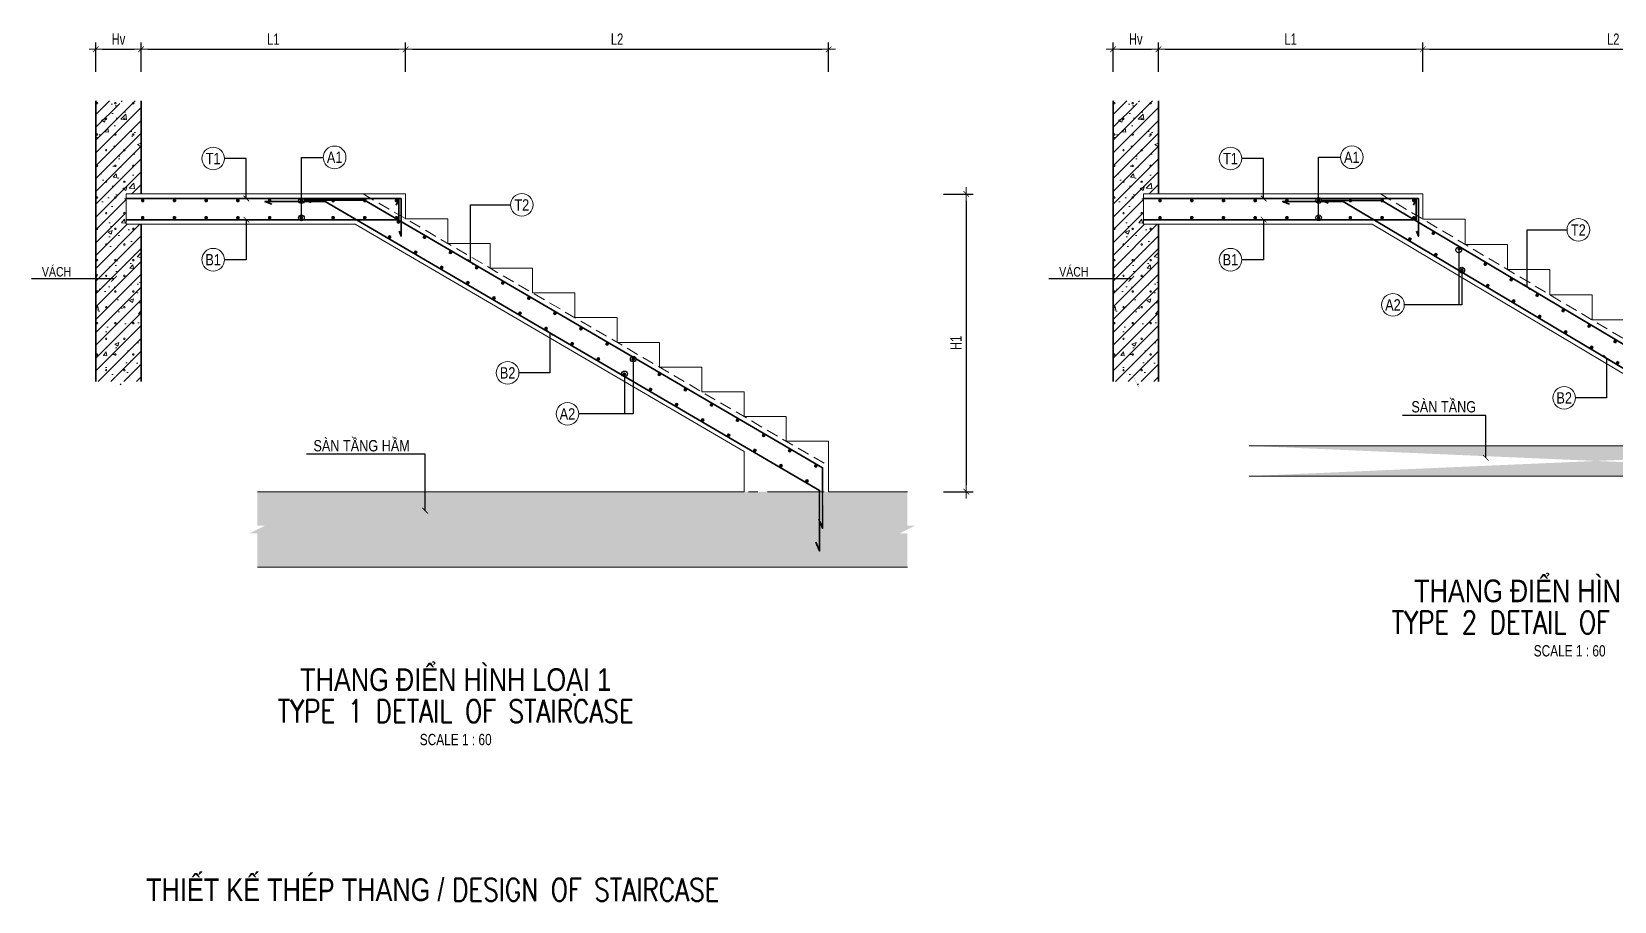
# Model space of a CAD drawing. Header units: millimetres. Extents: x -179076 to 254975, y -18667 to 296191.
# Drawn here: x 10420 to 31370, y 26970 to 38481 of the extents above; entities that cross this region are included whole.
import ezdxf
from ezdxf.enums import TextEntityAlignment as Align

# ---------------------------------------------------------------- set-up
doc = ezdxf.new("R2010")
doc.units = ezdxf.units.MM
doc.linetypes.add('CENTER2', pattern=[1.125, 0.75, -0.125, 0.125, -0.125])
doc.linetypes.add('HIDDEN2', pattern=[4.7625, 3.175, -1.5875])
doc.layers.get('Defpoints').update_dxf_attribs({"color": 151, "lineweight": 9})
for name, color, linetype, lineweight in [('NDC_S_ANNO', 7, 'Continuous', 20), ('NDC_S_AXIS', 5, 'CENTER2', 13), ('NDC_S_CONTINUOUS', 3, 'Continuous', 20), ('NDC_S_DIM', 1, 'Continuous', 15), ('NDC_S_ENG TITLE', 3, 'Continuous', 20), ('NDC_S_HATCH MATERIAL', 8, 'Continuous', 13), ('NDC_S_HIDDEN', 8, 'HIDDEN2', 13), ('NDC_S_REBAR', 4, 'Continuous', 35), ('NDC_S_TEXT SYMBOL', 7, 'Continuous', 20), ('NDC_S_THIN LINE', 8, 'Continuous', 9), ('NDC_S_VN TEXT', 7, 'Continuous', 20), ('NDC_S_VN TITLE', 6, 'Continuous', 35), ('NDC_S_WALL', 6, 'Continuous', 35)]:
    doc.layers.add(name, color=color, linetype=linetype, lineweight=lineweight)
doc.styles.add('ARIAL', font='arial.ttf', dxfattribs={"width": 0.8})
doc.styles.add('NDC_ANNO', font='', dxfattribs={"width": 0.8})
doc.styles.add('NDC_DIM', font='', dxfattribs={"width": 0.75})
doc.styles.add('NDC_EN TXT', font='romans.shx', dxfattribs={"width": 0.8})
doc.styles.add('NDC_VIE TXT', font='arial.ttf', dxfattribs={"width": 0.8})
doc.styles.get('NDC_ANNO').set_extended_font_data('Dotum')
doc.styles.get('NDC_DIM').set_extended_font_data('Dotum')
doc.dimstyles.new('NDC_dim_50', dxfattribs={"dimscale": 50, "dimtxt": 2.5, "dimasz": 1.5, "dimexe": 1.5, "dimexo": 2.5, "dimgap": 1, "dimtad": 1, "dimdec": 0, "dimzin": 0, "dimdsep": 46, "dimtxsty": 'NDC_DIM', "dimblk": 'DIMMARK', "dimcen": 0.09, "dimdle": 1.2, "dimclrd": 1, "dimclre": 1, "dimclrt": 3, "dimadec": 0, "dimazin": 0, "dimtfac": 1, "dimtdec": 0, "dimtix": 1, "dimtofl": 0, "dimtmove": 0, "dimatfit": 3, "dimfxl": 8, "dimfxlon": 1, "dimtolj": 1, "dimtzin": 0, "dimarcsym": 0})
doc.dimstyles.new('NDC_dim_60', dxfattribs={"dimscale": 60, "dimtxt": 2.5, "dimasz": 1.5, "dimexe": 1.5, "dimexo": 2.5, "dimgap": 1, "dimtad": 1, "dimdec": 0, "dimzin": 0, "dimdsep": 46, "dimtxsty": 'NDC_DIM', "dimblk": 'DIMMARK', "dimcen": 0.09, "dimdle": 1.2, "dimclrd": 1, "dimclre": 1, "dimclrt": 3, "dimadec": 0, "dimazin": 0, "dimtfac": 1, "dimtdec": 0, "dimtix": 1, "dimtofl": 0, "dimtmove": 0, "dimatfit": 3, "dimfxl": 5, "dimfxlon": 1, "dimtolj": 1, "dimtzin": 0, "dimarcsym": 0})

# ---------------------------------------------------------------- blocks, each defined once
blk = doc.blocks.new('DIMMARK')
at = {"layer": 'NDC_S_DIM', "color": 1}
blk.add_line((-1.5, 0), (1, 0), dxfattribs=at)
at = {"layer": 'NDC_S_DIM', "color": 2, "const_width": 0.1}
blk.add_lwpolyline([(-0.42, -0.42), (0.42, 0.42)], dxfattribs=at)
blk = doc.blocks.new('*D242')
at = {"layer": 'Defpoints', "color": 0, "transparency": 16777216}
for p in [(11869, 38247), (11269, 37422), (11869, 37422)]:
    blk.add_point(p, dxfattribs=at)
at = {"layer": 'NDC_S_DIM', "color": 1, "lineweight": -2, "transparency": 16777216}
for p, q in [((11269, 37947), (11269, 38337)), ((11359, 38247), (11779, 38247)), ((11869, 37947), (11869, 38337))]:
    blk.add_line(p, q, dxfattribs=at)
at = {"layer": 'NDC_S_DIM', "color": 1, "lineweight": -2, "transparency": 16777216, "xscale": 90, "yscale": 90, "zscale": 90, "rotation": 180}
blk.add_blockref('DIMMARK', (11269, 38247), dxfattribs=at)
at = {"layer": 'NDC_S_DIM', "color": 1, "lineweight": -2, "transparency": 16777216, "xscale": 90, "yscale": 90, "zscale": 90}
blk.add_blockref('DIMMARK', (11869, 38247), dxfattribs=at)
at = {"layer": 'NDC_S_DIM', "color": 3, "transparency": 16777216, "insert": (11569, 38382), "char_height": 150, "attachment_point": 5, "style": 'NDC_DIM'}
blk.add_mtext('\\A1;Hv', dxfattribs=at)
blk = doc.blocks.new('*D243')
at = {"layer": 'Defpoints', "color": 0, "transparency": 16777216}
for p in [(15369, 38247), (11869, 37422), (15369, 36332)]:
    blk.add_point(p, dxfattribs=at)
at = {"layer": 'NDC_S_DIM', "color": 1, "lineweight": -2, "transparency": 16777216}
for p, q in [((11869, 37947), (11869, 38337)), ((11959, 38247), (15279, 38247)), ((15369, 37947), (15369, 38337))]:
    blk.add_line(p, q, dxfattribs=at)
at = {"layer": 'NDC_S_DIM', "color": 1, "lineweight": -2, "transparency": 16777216, "xscale": 90, "yscale": 90, "zscale": 90, "rotation": 180}
blk.add_blockref('DIMMARK', (11869, 38247), dxfattribs=at)
at = {"layer": 'NDC_S_DIM', "color": 1, "lineweight": -2, "transparency": 16777216, "xscale": 90, "yscale": 90, "zscale": 90}
blk.add_blockref('DIMMARK', (15369, 38247), dxfattribs=at)
at = {"layer": 'NDC_S_DIM', "color": 3, "transparency": 16777216, "insert": (13619, 38382), "char_height": 150, "attachment_point": 5, "style": 'NDC_DIM'}
blk.add_mtext('\\A1;L1', dxfattribs=at)
blk = doc.blocks.new('*D244')
at = {"layer": 'Defpoints', "color": 0, "transparency": 16777216}
for p in [(20969, 38247), (15369, 36332), (20969, 33059)]:
    blk.add_point(p, dxfattribs=at)
at = {"layer": 'NDC_S_DIM', "color": 1, "lineweight": -2, "transparency": 16777216}
for p, q in [((15369, 37947), (15369, 38337)), ((15459, 38247), (20879, 38247)), ((20969, 37947), (20969, 38337))]:
    blk.add_line(p, q, dxfattribs=at)
at = {"layer": 'NDC_S_DIM', "color": 1, "lineweight": -2, "transparency": 16777216, "xscale": 90, "yscale": 90, "zscale": 90, "rotation": 180}
blk.add_blockref('DIMMARK', (15369, 38247), dxfattribs=at)
at = {"layer": 'NDC_S_DIM', "color": 1, "lineweight": -2, "transparency": 16777216, "xscale": 90, "yscale": 90, "zscale": 90}
blk.add_blockref('DIMMARK', (20969, 38247), dxfattribs=at)
at = {"layer": 'NDC_S_DIM', "color": 3, "transparency": 16777216, "insert": (18169, 38382), "char_height": 150, "attachment_point": 5, "style": 'NDC_DIM'}
blk.add_mtext('\\A1;L2', dxfattribs=at)
blk = doc.blocks.new('kata_block_THEP')
at = {"layer": 'NDC_S_REBAR', "color": 0}
for p, q in [((-0.5, 0), (0.5, 0)), ((-0.35, 0.35), (0.35, -0.35)), ((0.35, 0.35), (-0.35, -0.35)), ((0, 0.5), (0, -0.5))]:
    blk.add_line(p, q, dxfattribs=at)
at = {"layer": 'NDC_S_REBAR', "color": 0, "const_width": 0.0833}
blk.add_lwpolyline([(-0.5, 0, 1), (0.5, 0, 1), (-0.5, 0, 1)], format="xyb", dxfattribs=at)
blk = doc.blocks.new('*U211')
at = {"layer": 'NDC_S_REBAR', "ltscale": 0.005, "xscale": 42.66666666665303, "yscale": 42.66666666665303, "zscale": 42.66666666665303, "rotation": 358.4593505214165}
blk.add_blockref('kata_block_THEP', (0, 0), dxfattribs=at)
blk = doc.blocks.new('*U212')
at = {"layer": 'NDC_S_DIM', "color": 0, "linetype": 'ByBlock', "lineweight": -2, "transparency": 16777216}
for p in [(0, 0), (420, 0), (840, 0), (1260, 0), (1680, 0), (2100, 0), (2520, 0), (2940, 0), (3360, 0)]:
    blk.add_blockref('*U211', p, dxfattribs=at)
blk = doc.blocks.new('*U227')
at = {"layer": 'NDC_S_REBAR', "ltscale": 0.005, "xscale": 42.66666666665303, "yscale": 42.66666666665303, "zscale": 42.66666666665303, "rotation": 358.4593505214165}
blk.add_blockref('kata_block_THEP', (0, 0), dxfattribs=at)
blk = doc.blocks.new('*U228')
at = {"layer": 'NDC_S_DIM', "color": 0, "linetype": 'ByBlock', "lineweight": -2, "transparency": 16777216}
for p in [(0, 0), (420, 0), (840, 0), (1260, 0), (1680, 0), (2100, 0), (2520, 0), (2940, 0), (3360, 0)]:
    blk.add_blockref('*U227', p, dxfattribs=at)
blk = doc.blocks.new('*U229')
at = {"layer": 'NDC_S_REBAR', "ltscale": 0.005, "xscale": 42.66666666665303, "yscale": 42.66666666665303, "zscale": 42.66666666665303, "rotation": 358.4593505214165}
blk.add_blockref('kata_block_THEP', (0, 0), dxfattribs=at)
blk = doc.blocks.new('*U230')
at = {"layer": 'NDC_S_DIM', "color": 0, "linetype": 'ByBlock', "lineweight": -2, "transparency": 16777216}
for p in [(0, 0), (400, 0), (800, 0), (1200, 0), (1600, 0), (2000, 0), (2400, 0), (2800, 0), (3200, 0), (3600, 0), (4000, 0), (4400, 0), (4800, 0), (5200, 0), (5600, 0), (6000, 0), (6400, 0)]:
    blk.add_blockref('*U229', p, dxfattribs=at)
blk = doc.blocks.new('*U231')
at = {"layer": 'NDC_S_REBAR', "ltscale": 0.005, "xscale": 42.66666666665303, "yscale": 42.66666666665303, "zscale": 42.66666666665303, "rotation": 358.4593505214165}
blk.add_blockref('kata_block_THEP', (0, 0), dxfattribs=at)
blk = doc.blocks.new('*U232')
at = {"layer": 'NDC_S_DIM', "color": 0, "linetype": 'ByBlock', "lineweight": -2, "transparency": 16777216}
for p in [(0, 0), (400, 0), (800, 0), (1200, 0), (1600, 0), (2000, 0), (2400, 0), (2800, 0), (3200, 0), (3600, 0), (4000, 0), (4400, 0), (4800, 0), (5200, 0), (5600, 0), (6000, 0), (6400, 0)]:
    blk.add_blockref('*U231', p, dxfattribs=at)
blk = doc.blocks.new('*D245')
at = {"layer": 'Defpoints', "color": 0, "transparency": 16777216}
for p in [(25335, 38247), (24735, 37422), (25335, 37422)]:
    blk.add_point(p, dxfattribs=at)
at = {"layer": 'NDC_S_DIM', "color": 1, "lineweight": -2, "transparency": 16777216}
for p, q in [((24735, 37947), (24735, 38337)), ((24825, 38247), (25245, 38247)), ((25335, 37947), (25335, 38337))]:
    blk.add_line(p, q, dxfattribs=at)
at = {"layer": 'NDC_S_DIM', "color": 1, "lineweight": -2, "transparency": 16777216, "xscale": 90, "yscale": 90, "zscale": 90, "rotation": 180}
blk.add_blockref('DIMMARK', (24735, 38247), dxfattribs=at)
at = {"layer": 'NDC_S_DIM', "color": 1, "lineweight": -2, "transparency": 16777216, "xscale": 90, "yscale": 90, "zscale": 90}
blk.add_blockref('DIMMARK', (25335, 38247), dxfattribs=at)
at = {"layer": 'NDC_S_DIM', "color": 3, "transparency": 16777216, "insert": (25035, 38382), "char_height": 150, "attachment_point": 5, "style": 'NDC_DIM'}
blk.add_mtext('\\A1;Hv', dxfattribs=at)
blk = doc.blocks.new('*D246')
at = {"layer": 'Defpoints', "color": 0, "transparency": 16777216}
for p in [(28835, 38247), (25335, 37422), (28835, 36332)]:
    blk.add_point(p, dxfattribs=at)
at = {"layer": 'NDC_S_DIM', "color": 1, "lineweight": -2, "transparency": 16777216}
for p, q in [((25335, 37947), (25335, 38337)), ((25425, 38247), (28745, 38247)), ((28835, 37947), (28835, 38337))]:
    blk.add_line(p, q, dxfattribs=at)
at = {"layer": 'NDC_S_DIM', "color": 1, "lineweight": -2, "transparency": 16777216, "xscale": 90, "yscale": 90, "zscale": 90, "rotation": 180}
blk.add_blockref('DIMMARK', (25335, 38247), dxfattribs=at)
at = {"layer": 'NDC_S_DIM', "color": 1, "lineweight": -2, "transparency": 16777216, "xscale": 90, "yscale": 90, "zscale": 90}
blk.add_blockref('DIMMARK', (28835, 38247), dxfattribs=at)
at = {"layer": 'NDC_S_DIM', "color": 3, "transparency": 16777216, "insert": (27085, 38382), "char_height": 150, "attachment_point": 5, "style": 'NDC_DIM'}
blk.add_mtext('\\A1;L1', dxfattribs=at)
blk = doc.blocks.new('*D247')
at = {"layer": 'Defpoints', "color": 0, "transparency": 16777216}
for p in [(33875, 38247), (28835, 36332), (33875, 32999)]:
    blk.add_point(p, dxfattribs=at)
at = {"layer": 'NDC_S_DIM', "color": 1, "lineweight": -2, "transparency": 16777216}
for p, q in [((28835, 37947), (28835, 38337)), ((28925, 38247), (33785, 38247)), ((33875, 37947), (33875, 38337))]:
    blk.add_line(p, q, dxfattribs=at)
at = {"layer": 'NDC_S_DIM', "color": 1, "lineweight": -2, "transparency": 16777216, "xscale": 90, "yscale": 90, "zscale": 90, "rotation": 180}
blk.add_blockref('DIMMARK', (28835, 38247), dxfattribs=at)
at = {"layer": 'NDC_S_DIM', "color": 1, "lineweight": -2, "transparency": 16777216, "xscale": 90, "yscale": 90, "zscale": 90}
blk.add_blockref('DIMMARK', (33875, 38247), dxfattribs=at)
at = {"layer": 'NDC_S_DIM', "color": 3, "transparency": 16777216, "insert": (31355, 38382), "char_height": 150, "attachment_point": 5, "style": 'NDC_DIM'}
blk.add_mtext('\\A1;L2', dxfattribs=at)
blk = doc.blocks.new('*U233')
at = {"layer": 'NDC_S_REBAR', "ltscale": 0.005, "xscale": 42.66666666665303, "yscale": 42.66666666665303, "zscale": 42.66666666665303, "rotation": 358.4593505214165}
blk.add_blockref('kata_block_THEP', (0, 0), dxfattribs=at)
blk = doc.blocks.new('*U234')
at = {"layer": 'NDC_S_DIM', "color": 0, "linetype": 'ByBlock', "lineweight": -2, "transparency": 16777216}
for p in [(0, 0), (420, 0), (840, 0), (1260, 0), (1680, 0), (2100, 0), (2520, 0), (2940, 0), (3360, 0)]:
    blk.add_blockref('*U233', p, dxfattribs=at)
blk = doc.blocks.new('*U235')
at = {"layer": 'NDC_S_REBAR', "ltscale": 0.005, "xscale": 42.66666666665303, "yscale": 42.66666666665303, "zscale": 42.66666666665303, "rotation": 358.4593505214165}
blk.add_blockref('kata_block_THEP', (0, 0), dxfattribs=at)
blk = doc.blocks.new('*U236')
at = {"layer": 'NDC_S_DIM', "color": 0, "linetype": 'ByBlock', "lineweight": -2, "transparency": 16777216}
for p in [(0, 0), (420, 0), (840, 0), (1260, 0), (1680, 0), (2100, 0), (2520, 0), (2940, 0), (3360, 0)]:
    blk.add_blockref('*U235', p, dxfattribs=at)
blk = doc.blocks.new('*U237')
at = {"layer": 'NDC_S_REBAR', "ltscale": 0.005, "xscale": 42.66666666665303, "yscale": 42.66666666665303, "zscale": 42.66666666665303, "rotation": 358.4593505214165}
blk.add_blockref('kata_block_THEP', (0, 0), dxfattribs=at)
blk = doc.blocks.new('*U238')
at = {"layer": 'NDC_S_DIM', "color": 0, "linetype": 'ByBlock', "lineweight": -2, "transparency": 16777216}
for p in [(0, 0), (400, 0), (800, 0), (1200, 0), (1600, 0), (2000, 0), (2400, 0), (2800, 0), (3200, 0), (3600, 0), (4000, 0), (4400, 0), (4800, 0), (5200, 0)]:
    blk.add_blockref('*U237', p, dxfattribs=at)
blk = doc.blocks.new('*U213')
at = {"layer": 'NDC_S_REBAR', "ltscale": 0.005, "xscale": 42.66666666665303, "yscale": 42.66666666665303, "zscale": 42.66666666665303, "rotation": 358.4593505214165}
blk.add_blockref('kata_block_THEP', (0, 0), dxfattribs=at)
blk = doc.blocks.new('*U214')
at = {"layer": 'NDC_S_DIM', "color": 0, "linetype": 'ByBlock', "lineweight": -2, "transparency": 16777216}
for p in [(0, 0), (400, 0), (800, 0), (1200, 0), (1600, 0), (2000, 0), (2400, 0), (2800, 0), (3200, 0), (3600, 0), (4000, 0), (4400, 0), (4800, 0), (5200, 0)]:
    blk.add_blockref('*U213', p, dxfattribs=at)
blk = doc.blocks.new('*D239')
at = {"layer": 'Defpoints', "color": 0, "transparency": 16777216}
for p in [(26301, 36332), (31901, 32999), (36505, 32999)]:
    blk.add_point(p, dxfattribs=at)
at = {"layer": 'NDC_S_DIM', "color": 1, "lineweight": -2, "transparency": 16777216}
for p, q in [((36205, 36332), (36595, 36332)), ((36505, 36242), (36505, 33089)), ((36205, 32999), (36595, 32999))]:
    blk.add_line(p, q, dxfattribs=at)
at = {"layer": 'NDC_S_DIM', "color": 1, "lineweight": -2, "transparency": 16777216, "xscale": 90, "yscale": 90, "zscale": 90}
for p, rotation in [((36505, 36332), 90), ((36505, 32999), 270)]:
    blk.add_blockref('DIMMARK', p, dxfattribs=dict(at, rotation=rotation))
at = {"layer": 'NDC_S_DIM', "color": 3, "transparency": 16777216, "insert": (36370, 34666), "char_height": 150, "attachment_point": 5, "rotation": 90, "style": 'NDC_DIM'}
blk.add_mtext('\\A1;H1', dxfattribs=at)
blk = doc.blocks.new('*D241')
at = {"layer": 'Defpoints', "color": 0, "transparency": 16777216}
for p in [(15369, 36332), (18187, 32392), (22791, 32392)]:
    blk.add_point(p, dxfattribs=at)
at = {"layer": 'NDC_S_DIM', "color": 1, "lineweight": -2, "transparency": 16777216}
for p, q in [((22491, 36332), (22881, 36332)), ((22791, 36242), (22791, 32482)), ((22491, 32392), (22881, 32392))]:
    blk.add_line(p, q, dxfattribs=at)
at = {"layer": 'NDC_S_DIM', "color": 1, "lineweight": -2, "transparency": 16777216, "xscale": 90, "yscale": 90, "zscale": 90}
for p, rotation in [((22791, 36332), 90), ((22791, 32392), 270)]:
    blk.add_blockref('DIMMARK', p, dxfattribs=dict(at, rotation=rotation))
at = {"layer": 'NDC_S_DIM', "color": 3, "transparency": 16777216, "insert": (22656, 34362), "char_height": 150, "attachment_point": 5, "rotation": 90, "style": 'NDC_DIM'}
blk.add_mtext('\\A1;H1', dxfattribs=at)
blk = doc.blocks.new('Drawing name_symbol')
at = {"layer": 'NDC_S_ENG TITLE', "style": 'NDC_EN TXT', "width": 0.8}
blk.add_attdef('SECTDET1', text='', height=5, dxfattribs=at).set_placement((0, 1.01), align=Align.CENTER)
at = {"layer": 'NDC_S_TEXT SYMBOL', "lineweight": 25, "style": 'NDC_ANNO', "width": 0.8}
blk.add_attdef('SSCALE', text='', height=2.5, dxfattribs=at).set_placement((0, -4), align=Align.CENTER)
at = {"layer": 'NDC_S_VN TITLE', "style": 'NDC_VIE TXT', "width": 0.8}
blk.add_attdef('SECTDET2', text='', height=5, dxfattribs=at).set_placement((0, 7.97), align=Align.CENTER)

msp = doc.modelspace()

# ---------------------------------------------------------------- hatches: boundary and pattern name
at = {"layer": 'NDC_S_HATCH MATERIAL'}
h = msp.add_hatch(dxfattribs=at)
h.set_pattern_fill('BETONG', color=256, scale=80, pattern_type=2)
h.set_pattern_definition([(0, (-10198.6, 1152.47), (0, 415.692), [10, -230]), (0, (-10198.6, 1169.8), (0, 415.692), [10, -230]), (120, (-10198.6, 1152.47), (-360, -207.846), [10, -230]), (120, (-10183.6, 1161.13), (-360, -207.846), [10, -230]), (0, (-10078.6, 1360.3), (0, 415.692), [10, -230]), (0, (-10078.6, 1377.64), (0, 415.692), [10, -230]), (120, (-10078.6, 1360.3), (-360, -207.846), [10, -230]), (120, (-10063.6, 1368.98), (-360, -207.846), [10, -230]), (60, (-10188.6, 1152.47), (-360, 207.846), [10, -230]), (60, (-10203.6, 1161.13), (-360, 207.846), [10, -230]), (60, (-10068.6, 944.62), (-360, 207.846), [10, -230]), (60, (-10083.6, 953.3), (-360, 207.846), [10, -230]), (45, (-10198.58, 1152.47), (-84.8528, 84.8528), []), (50, (-10198.6, 1152.47), (573.808, -50.2017), [60, -660]), (355, (-10198.6, 1152.47), (-111.001, 601.754), [48, -528]), (100.4514, (-10150.77, 1148.3), (462.8075, 551.5516), [50.992, -560.914]), (46.1842, (-10198.6, 1312.5), (853.793, -132.415), [90, -990]), (96.6356, (-10127.4, 1301.4), (747.73, 779.294), [76.488, -841.37]), (351.1842, (-10198.6, 1312.5), (747.73, 779.295), [72, -792]), (21, (-10118.6, 1272.47), (477.5256, -322.095), [60, -660]), (326, (-10118.6, 1272.47), (194.652, 580.12), [48, -528]), (71.4514, (-10078.8, 1245.6), (672.178, 258.0244), [50.992, -560.914]), (37.5, (-10198.58, 1152.47), (9.7279, 266.3151), [0, -521.6, 0, -536, 0, -530]), (7.5, (-10198.58, 1152.47), (210.4556, 315.5294), [0, -305.6, 0, -509.6, 0, -202]), (327.5, (-10376.98, 1152.47), (427.058, -18.0439), [0, -200, 0, -624, 0, -828]), (317.5, (-10457, 1152.47), (466.549, 80.084), [0, -260, 0, -414.4, 0, -588])])
h.paths.add_polyline_path([(11869.2, 37565.1), (11606.7, 37565.1), (11606.7, 37490.1), (11531.7, 37640.1), (11531.7, 37565.1), (11269.2, 37565.1), (11269.2, 33851.9), (11531.7, 33851.9), (11531.7, 33926.9), (11606.7, 33776.9), (11606.7, 33851.9), (11869.2, 33851.9), (11869.2, 35932.2), (11669.2, 35932.2), (11669.2, 36332.2), (11869.2, 36332.2)])
h = msp.add_hatch(dxfattribs=at)
h.set_pattern_fill('BETONG', color=256, scale=80, pattern_type=2)
h.set_pattern_definition([(0, (3267.35, 1152.47), (0, 415.692), [10, -230]), (0, (3267.35, 1169.8), (0, 415.692), [10, -230]), (120, (3267.35, 1152.47), (-360, -207.846), [10, -230]), (120, (3282.35, 1161.13), (-360, -207.846), [10, -230]), (0, (3387.35, 1360.3), (0, 415.692), [10, -230]), (0, (3387.35, 1377.64), (0, 415.692), [10, -230]), (120, (3387.35, 1360.3), (-360, -207.846), [10, -230]), (120, (3402.35, 1368.98), (-360, -207.846), [10, -230]), (60, (3277.35, 1152.47), (-360, 207.846), [10, -230]), (60, (3262.35, 1161.13), (-360, 207.846), [10, -230]), (60, (3397.35, 944.62), (-360, 207.846), [10, -230]), (60, (3382.35, 953.3), (-360, 207.846), [10, -230]), (45, (3267.35, 1152.47), (-84.8528, 84.8528), []), (50, (3267.35, 1152.47), (573.808, -50.2017), [60, -660]), (355, (3267.35, 1152.47), (-111.001, 601.754), [48, -528]), (100.4514, (3315.16, 1148.3), (462.8075, 551.5516), [50.992, -560.914]), (46.1842, (3267.35, 1312.5), (853.793, -132.415), [90, -990]), (96.6356, (3338.5, 1301.4), (747.73, 779.294), [76.488, -841.37]), (351.1842, (3267.35, 1312.5), (747.73, 779.295), [72, -792]), (21, (3347.35, 1272.47), (477.5256, -322.095), [60, -660]), (326, (3347.35, 1272.47), (194.652, 580.12), [48, -528]), (71.4514, (3387.14, 1245.6), (672.178, 258.0244), [50.992, -560.914]), (37.5, (3267.35, 1152.47), (9.7279, 266.3151), [0, -521.6, 0, -536, 0, -530]), (7.5, (3267.35, 1152.47), (210.4556, 315.5294), [0, -305.6, 0, -509.6, 0, -202]), (327.5, (3088.95, 1152.47), (427.058, -18.0439), [0, -200, 0, -624, 0, -828]), (317.5, (3008.95, 1152.47), (466.549, 80.084), [0, -260, 0, -414.4, 0, -588])])
h.paths.add_polyline_path([(25335.1, 37565.1), (25072.6, 37565.1), (25072.6, 37490.1), (24997.6, 37640.1), (24997.6, 37565.1), (24735.1, 37565.1), (24735.1, 33851.9), (24997.6, 33851.9), (24997.6, 33926.9), (25072.6, 33776.9), (25072.6, 33851.9), (25335.1, 33851.9), (25335.1, 35932.2), (25135.1, 35932.2), (25135.1, 36332.2), (25335.1, 36332.2)])
h = msp.add_hatch(dxfattribs=at)
h.set_pattern_fill('BETONG', color=256, scale=80, pattern_type=2)
h.set_pattern_definition([(0, (0, 0), (0, 415.6922), [10, -230]), (0, (0, 17.3), (0, 415.6922), [10, -230]), (120, (0, 0), (-360, -207.846), [10, -230]), (120, (15, 8.66), (-360, -207.846), [10, -230]), (0, (120, 207.85), (0, 415.6922), [10, -230]), (0, (120, 225.17), (0, 415.6922), [10, -230]), (120, (120, 207.85), (-360, -207.846), [10, -230]), (120, (135, 216.5), (-360, -207.846), [10, -230]), (60, (10, 0), (-360, 207.846), [10, -230]), (60, (-5, 8.66), (-360, 207.846), [10, -230]), (60, (130, -207.85), (-360, 207.846), [10, -230]), (60, (115, -199.2), (-360, 207.846), [10, -230]), (45, (0, 0), (-84.8528, 84.8528), []), (50, (0, 0), (573.808, -50.2017), [60, -660]), (355, (0, 0), (-111.001, 601.754), [48, -528]), (100.4514, (47.8, -4.2), (462.8075, 551.5516), [50.992, -560.914]), (46.1842, (0, 160), (853.793, -132.415), [90, -990]), (96.6356, (71.15, 149), (747.73, 779.294), [76.488, -841.37]), (351.1842, (0, 160), (747.73, 779.295), [72, -792]), (21, (80, 120), (477.5256, -322.095), [60, -660]), (326, (80, 120), (194.652, 580.12), [48, -528]), (71.4514, (119.8, 93.16), (672.178, 258.0244), [50.992, -560.914]), (37.5, (0, 0), (9.7279, 266.3151), [0, -521.6, 0, -536, 0, -530]), (7.5, (0, 0), (210.4556, 315.5294), [0, -305.6, 0, -509.6, 0, -202]), (327.5, (-178.4, 0), (427.05795, -18.0439), [0, -200, 0, -624, 0, -828]), (317.5, (-258.4, 0), (466.549, 80.084), [0, -260, 0, -414.4, 0, -588])])
edge = h.paths.add_edge_path()
edge.add_line((34075.9, 33270.5), (24405.6, 33270.5))
h = msp.add_hatch(dxfattribs=at)
h.set_pattern_fill('BETONG', color=256, scale=80, pattern_type=2)
h.set_pattern_definition([(0, (2129.76, -271.6), (0, 415.6922), [10, -230]), (0, (2129.76, -254.3), (0, 415.6922), [10, -230]), (120, (2129.76, -271.6), (-360, -207.846), [10, -230]), (120, (2144.76, -262.95), (-360, -207.846), [10, -230]), (0, (2249.76, -63.76), (0, 415.6922), [10, -230]), (0, (2249.76, -46.44), (0, 415.6922), [10, -230]), (120, (2249.76, -63.76), (-360, -207.846), [10, -230]), (120, (2264.76, -55.1), (-360, -207.846), [10, -230]), (60, (2139.76, -271.6), (-360, 207.846), [10, -230]), (60, (2124.76, -262.95), (-360, 207.846), [10, -230]), (60, (2259.76, -479.45), (-360, 207.846), [10, -230]), (60, (2244.76, -470.8), (-360, 207.846), [10, -230]), (45, (2129.76, -271.6), (-84.8528, 84.8528), []), (50, (2129.76, -271.6), (573.808, -50.2017), [60, -660]), (355, (2129.76, -271.6), (-111.001, 601.754), [48, -528]), (100.4514, (2177.6, -275.8), (462.8075, 551.5516), [50.992, -560.914]), (46.1842, (2129.76, -111.6), (853.793, -132.415), [90, -990]), (96.6356, (2200.9, -122.6), (747.73, 779.294), [76.488, -841.37]), (351.1842, (2129.8, -111.6), (747.73, 779.295), [72, -792]), (21, (2209.76, -151.6), (477.5256, -322.095), [60, -660]), (326, (2209.76, -151.6), (194.652, 580.12), [48, -528]), (71.4514, (2249.55, -178.45), (672.178, 258.0244), [50.992, -560.914]), (37.5, (2129.76, -271.6), (9.7279, 266.3151), [0, -521.6, 0, -536, 0, -530]), (7.5, (2129.76, -271.6), (210.4556, 315.5294), [0, -305.6, 0, -509.6, 0, -202]), (327.5, (1951.36, -271.6), (427.05795, -18.0439), [0, -200, 0, -624, 0, -828]), (317.5, (1871.36, -271.6), (466.549, 80.084), [0, -260, 0, -414.4, 0, -588])])
edge = h.paths.add_edge_path()
edge.add_line((35726.5, 32998.8), (26535.3, 32998.8))
edge.add_line((35726.5, 32598.8), (26535.3, 32598.8))
h = msp.add_hatch(dxfattribs=at)
h.set_pattern_fill('BETONG', color=256, scale=80, pattern_type=2)
h.set_pattern_definition([(0, (-10186.6, 1152.47), (0, 415.6922), [10, -230]), (0, (-10186.6, 1169.8), (0, 415.6922), [10, -230]), (120, (-10186.6, 1152.47), (-360, -207.846), [10, -230]), (120, (-10171.6, 1161.13), (-360, -207.846), [10, -230]), (0, (-10066.6, 1360.3), (0, 415.6922), [10, -230]), (0, (-10066.6, 1377.64), (0, 415.6922), [10, -230]), (120, (-10066.6, 1360.3), (-360, -207.846), [10, -230]), (120, (-10051.6, 1368.98), (-360, -207.846), [10, -230]), (60, (-10176.6, 1152.47), (-360, 207.846), [10, -230]), (60, (-10191.6, 1161.13), (-360, 207.846), [10, -230]), (60, (-10056.6, 944.62), (-360, 207.846), [10, -230]), (60, (-10071.6, 953.3), (-360, 207.846), [10, -230]), (45, (-10186.58, 1152.47), (-84.8528, 84.8528), []), (50, (-10186.6, 1152.47), (573.808, -50.2017), [60, -660]), (355, (-10186.6, 1152.47), (-111.001, 601.754), [48, -528]), (100.4514, (-10138.77, 1148.3), (462.8075, 551.5516), [50.992, -560.914]), (46.1842, (-10186.6, 1312.5), (853.793, -132.415), [90, -990]), (96.6356, (-10115.4, 1301.4), (747.73, 779.294), [76.488, -841.37]), (351.1842, (-10186.6, 1312.5), (747.73, 779.295), [72, -792]), (21, (-10106.6, 1272.47), (477.5256, -322.095), [60, -660]), (326, (-10106.6, 1272.47), (194.652, 580.12), [48, -528]), (71.4514, (-10066.8, 1245.6), (672.178, 258.0244), [50.992, -560.914]), (37.5, (-10186.58, 1152.47), (9.7279, 266.3151), [0, -521.6, 0, -536, 0, -530]), (7.5, (-10186.58, 1152.47), (210.4556, 315.5294), [0, -305.6, 0, -509.6, 0, -202]), (327.5, (-10364.98, 1152.47), (427.0579, -18.0439), [0, -200, 0, -624, 0, -828]), (317.5, (-10445, 1152.47), (466.549, 80.084), [0, -260, 0, -414.4, 0, -588])])
h.paths.add_polyline_path([(22011.9, 31392.2), (22011.9, 31842.2), (21911.9, 31842.2), (22111.9, 31942.2), (22011.9, 31942.2), (22011.9, 32392.2), (20909.4, 32392.2), (20909.4, 32199.5), (20889.4, 32251.3), (20889.4, 31909.4), (20849.4, 32003.7), (20849.4, 32392.2), (13409.2, 32392.2), (13409.2, 31942.2), (13509.2, 31942.2), (13309.2, 31842.2), (13409.2, 31842.2), (13409.2, 31392.2)])

# ---------------------------------------------------------------- linework, layer by layer
at = {"layer": 'NDC_S_AXIS', "ltscale": 1000}
for p, q in [((35726.5, 32998.8), (26535.3, 32998.8)), ((13409.2, 32392.2, 0), (22011.9, 32392.2))]:
    msp.add_line(p, q, dxfattribs=at)
at = {"layer": 'NDC_S_CONTINUOUS'}
for p, q in [((11669.2, 36332.2), (11669.2, 35932.2)), ((25135.1, 36332.2), (25135.1, 35932.2)), ((35726.5, 32598.8), (26535.3, 32598.8)), ((22011.9, 31392.2), (13409.2, 31392.2))]:
    msp.add_line(p, q, dxfattribs=at)
for points in [[(22011.9, 32392.2), (20969.4, 32392.2), (20969.4, 33059.5), (20409.4, 33059.5), (20409.4, 33386.7), (19849.4, 33386.7), (19849.4, 33714), (19289.4, 33714), (19289.4, 34041.3), (18729.4, 34041.3), (18729.4, 34368.5), (18169.4, 34368.5), (18169.4, 34695.8), (17609.4, 34695.8), (17609.4, 35023.1), (17049.4, 35023.1), (17049.4, 35350.4), (16489.4, 35350.4), (16489.4, 35677.6), (15929.4, 35677.6), (15929.4, 36004.9), (15369.4, 36004.9), (15369.4, 36332.2), (11669.2, 36332.2), (15369.4, 36332.2)], [(35726.5, 32998.8), (33875.3, 32998.8), (33875.3, 33332.2), (33315.3, 33332.2), (33315.3, 33665.5), (32755.3, 33665.5), (32755.3, 33998.8), (32195.3, 33998.8), (32195.3, 34332.2), (31635.3, 34332.2), (31635.3, 34665.5), (31075.3, 34665.5), (31075.3, 34998.8), (30515.3, 34998.8), (30515.3, 35332.2), (29955.3, 35332.2), (29955.3, 35665.5), (29395.3, 35665.5), (29395.3, 35998.8), (28835.3, 35998.8), (28835.3, 36332.2), (25135.1, 36332.2)], [(11669.2, 35932.2), (14701.1, 35932.2), (19849.4, 32923.4), (19849.4, 32392.2), (13409.2, 32392.2)], [(25135.1, 35932.2), (28165.3, 35932.2), (33093.3, 32998.8), (26535.3, 32998.8)]]:
    msp.add_lwpolyline(points, dxfattribs=at)
at = {"layer": 'NDC_S_DIM'}
for points, const_width in [([(11081.7, 37565.1), (11531.7, 37565.1), (11531.7, 37640.1), (11606.7, 37490.1), (11606.7, 37565.1), (12056.7, 37565.1)], 0.188), ([(24547.6, 37565.1), (24997.6, 37565.1), (24997.6, 37640.1), (25072.6, 37490.1), (25072.6, 37565.1), (25522.6, 37565.1)], 0.188), ([(11081.7, 33851.9), (11531.7, 33851.9), (11531.7, 33926.9), (11606.7, 33776.9), (11606.7, 33851.9), (12056.7, 33851.9)], 0.188), ([(24547.6, 33851.9), (24997.6, 33851.9), (24997.6, 33926.9), (25072.6, 33776.9), (25072.6, 33851.9), (25522.6, 33851.9)], 0.188), ([(26535.3, 32518.8), (26535.3, 32758.8), (26455.3, 32758.8), (26615.3, 32838.8), (26535.3, 32838.8), (26535.3, 33078.8)], 0.5), ([(13409.2, 31242.2), (13409.2, 31842.2), (13309.2, 31842.2), (13509.2, 31942.2), (13409.2, 31942.2), (13409.2, 32542.2)], 0.25), ([(22011.9, 31242.2), (22011.9, 31842.2), (21911.9, 31842.2), (22111.9, 31942.2), (22011.9, 31942.2), (22011.9, 32542.2)], 0.25)]:
    msp.add_lwpolyline(points, dxfattribs=dict(at, const_width=const_width))
at = {"layer": 'NDC_S_HIDDEN', "ltscale": 50}
msp.add_line((28275.3, 36332.2), (33875.3, 32998.8), dxfattribs=at)
msp.add_lwpolyline([(14809.4, 36332.2), (20969.4, 32732.2)], dxfattribs=at)
at = {"layer": 'NDC_S_REBAR'}
for points in [[(11669.2, 36272.2), (15309.4, 36272.2), (15309.4, 35772.2), (15282.8, 35841.2)], [(11669.2, 35992.2), (15279.4, 35992.2), (15279.4, 36262.2), (15247.1, 36182.6)], [(14118, 36218.4), (14027.4, 36252.2), (14827.4, 36252.2), (20889.4, 32709.4), (20889.4, 31909.4), (20839.6, 32026.9)], [(25135, 36272.2), (28775.3, 36272.2), (28775.3, 35772.2), (28748.7, 35841.2)], [(25135, 35992.2), (28745.3, 35992.2), (28745.3, 36262.2), (28713.1, 36182.6)], [(27583.2, 36212.4), (27492.6, 36246.1), (28292.6, 36246.1), (34252, 32698.8), (35052, 32698.8), (34927.6, 32745.3)], [(13597.3, 36198.4), (13506.7, 36232.2), (14306.7, 36232.2), (20849.4, 32408.5), (20849.4, 31608.5), (20799.6, 31726)], [(27069.2, 36198.4), (26978.6, 36232.2), (27778.6, 36232.2), (33781.8, 32658.8), (34581.8, 32658.8), (34470.6, 32701)]]:
    msp.add_lwpolyline(points, dxfattribs=at)
at = {"layer": 'NDC_S_THIN LINE'}
for centre in [(12822.3, 36801.6), (14430.2, 36817.2), (26288.3, 36801.6), (27894.8, 36818.5), (16907.6, 36188.4), (30893.4, 35857.3), (12822.3, 35462.7), (26288.3, 35462.7), (28439.2, 34865.9), (16720.3, 33965.8), (30706, 33634.7), (17512.1, 33422.6)]:
    msp.add_circle(centre, 150, dxfattribs=at)
at = {"layer": 'NDC_S_WALL'}
for p, q in [((11269.2, 33851.9), (11269.2, 37565.1)), ((11869.2, 36332.2), (11869.2, 37565.1)), ((24735.1, 33851.9), (24735.1, 37565.1)), ((25335.1, 36332.2), (25335.1, 37565.1)), ((11869.2, 33851.9), (11869.2, 35932.2)), ((25335.1, 33851.9), (25335.1, 35932.2))]:
    msp.add_line(p, q, dxfattribs=at)

# ---------------------------------------------------------------- block references
at = {"layer": 'NDC_S_ANNO', "xscale": 60, "yscale": 60, "zscale": 60}
for p, values in [((30778.1, 30451.3), {'SECTDET1': 'TYPE 2 DETAIL OF STAIRCASE', 'SECTDET2': 'THANG ĐIỂN HÌNH LOẠI 2', 'SSCALE': 'SCALE 1 : 60'}), ((16033.1, 29276.9), {'SECTDET1': 'TYPE 1 DETAIL OF STAIRCASE', 'SECTDET2': 'THANG ĐIỂN HÌNH LOẠI 1', 'SSCALE': 'SCALE 1 : 60'})]:
    msp.add_blockref('Drawing name_symbol', p, dxfattribs=at).add_auto_attribs(values)
at = {"layer": 'NDC_S_DIM'}
for name, p in [('*U212', (11889.8, 36245.6)), ('*U234', (25355.7, 36245.6))]:
    msp.add_blockref(name, p, dxfattribs=at)
at = {"layer": 'NDC_S_DIM', "xscale": -1}
for name, p, rotation in [('*U228', (11889.8, 36018.7), 180), ('*U236', (25355.7, 36018.7), 180), ('*U230', (15157.6, 35763.6), 149.6973192794738), ('*U238', (28663.2, 35734.3), 149.23728046576)]:
    msp.add_blockref(name, p, dxfattribs=dict(at, rotation=rotation))
at = {"layer": 'NDC_S_DIM'}
for name, p, rotation in [('*U232', (15273.9, 35962.6), 329.6973192795837), ('*U214', (28973.3, 35812.3), 329.2372804657167)]:
    msp.add_blockref(name, p, dxfattribs=dict(at, rotation=rotation))

# ---------------------------------------------------------------- texts
at = {"layer": 'NDC_S_VN TEXT', "color": 7, "style": 'ARIAL', "width": 0.8}
for s, p in [('T1', (12822.3, 36801.6)), ('A1', (14430.2, 36817.2)), ('T1', (26288.3, 36801.6)), ('A1', (27894.8, 36818.5)), ('T2', (16907.6, 36188.4)), ('T2', (30893.4, 35857.3)), ('B1', (12822.3, 35462.7)), ('B1', (26288.3, 35462.7)), ('A2', (28439.2, 34865.9)), ('B2', (16720.3, 33965.8)), ('B2', (30706, 33634.7)), ('A2', (17512.1, 33422.6))]:
    msp.add_text(s, height=150, dxfattribs=at).set_placement(p, align=Align.MIDDLE)
at = {"layer": 'NDC_S_VN TEXT', "width": 0.8}
for s, height, style, p in [('VÁCH', 125, 'NDC_VIE TXT', (10555.4, 35302.7)), ('VÁCH', 125, 'NDC_VIE TXT', (24021.3, 35302.7)), ('SÀN TẦNG', 150, 'NDC_VIE TXT', (28683.1, 33516)), ('SÀN TẦNG HẦM', 150, 'NDC_VIE TXT', (14149.7, 33000.5)), ('THIẾT KẾ THÉP THANG /', 300, 'NDC_VIE TXT', (11935.2, 27124.7)), ('DESIGN OF STAIRCASE', 300, 'NDC_EN TXT', (15985.6, 27124.7))]:
    msp.add_text(s, height=height, dxfattribs=dict(at, style=style)).set_placement(p, align=Align.MIDDLE_LEFT)

# ---------------------------------------------------------------- dimensions: what is measured, and where the dimension line sits
at = {"layer": 'NDC_S_DIM'}
for base, p1, p2, text, picture, middle in [((11869.2, 38247.3), (11269.2, 37422.1), (11869.2, 37422.1), 'Hv', '*D242', (11569.2, 38382.4)), ((15369.4, 38247.3), (11869.2, 37422.1), (15369.4, 36332.2), 'L1', '*D243', (13619.3, 38382.4)), ((20969.4, 38247.3), (15369.4, 36332.2), (20969.4, 33059.5), 'L2', '*D244', (18169.4, 38382.4)), ((25335.1, 38247.3), (24735.1, 37422.1), (25335.1, 37422.1), 'Hv', '*D245', (25035.1, 38382.4)), ((28835.3, 38247.3), (25335.1, 37422.1), (28835.3, 36332.2), 'L1', '*D246', (27085.2, 38382.4)), ((33875.3, 38247.3), (28835.3, 36332.2), (33875.3, 32998.8), 'L2', '*D247', (31355.3, 38382.4))]:
    dim = msp.add_linear_dim(base=base, p1=p1, p2=p2, text=text, dimstyle='NDC_dim_60', dxfattribs=at)
    dim.commit()
    dim.dimension.update_dxf_attribs({"geometry": picture, "text_midpoint": middle})
for base, p1, p2, picture, middle in [((22790.6, 32392.2), (15369.4, 36332.2), (18186.8, 32392.2), '*D241', (22655.5, 34362.2)), ((36505.2, 32998.8), (26301.4, 36332.2), (31901.4, 32998.8), '*D239', (36370.1, 34665.5))]:
    dim = msp.add_linear_dim(base=base, p1=p1, p2=p2, angle=90, text='H1', dimstyle='NDC_dim_60', dxfattribs=at)
    dim.commit()
    dim.dimension.update_dxf_attribs({"geometry": picture, "text_midpoint": middle})

# ---------------------------------------------------------------- leaders
for points, override in [([(13261.4, 36272.2), (13261.4, 36801.6), (12972.3, 36801.6)], {"dimasz": 1.5, "dimtad": 0, "dimldrblk": 'ArchTick'}), ([(13991.1, 36243.6), (13991.1, 36817.2), (14280.2, 36817.2)], {"dimasz": 1.5, "dimtad": 0, "dimldrblk": 'DotBlank'}), ([(13991.1, 36016.7), (13991.1, 36817.2), (14280.2, 36817.2)], {"dimasz": 1.5, "dimtad": 0, "dimldrblk": 'DotBlank'}), ([(26727.4, 36272.2), (26727.4, 36801.6), (26438.3, 36801.6)], {"dimasz": 1.5, "dimtad": 0, "dimldrblk": 'ArchTick'}), ([(27455.7, 36244.9), (27455.7, 36818.5), (27744.8, 36818.5)], {"dimasz": 1.5, "dimtad": 0, "dimldrblk": 'DotBlank'}), ([(27455.7, 36018.1), (27455.7, 36818.5), (27744.8, 36818.5)], {"dimasz": 1.5, "dimtad": 0, "dimldrblk": 'DotBlank'}), ([(16229.7, 35432.6), (16229.7, 36188.4), (16757.6, 36188.4)], {"dimtad": 0, "dimldrblk": 'ArchTick'}), ([(13261.4, 35992.2), (13261.4, 35462.7), (12972.3, 35462.7)], {"dimasz": 1.5, "dimtad": 0, "dimldrblk": 'ArchTick'}), ([(26727.4, 35992.2), (26727.4, 35462.7), (26438.3, 35462.7)], {"dimasz": 1.5, "dimtad": 0, "dimldrblk": 'ArchTick'}), ([(30215.5, 35101.5), (30215.5, 35857.3), (30743.4, 35857.3)], {"dimtad": 0, "dimldrblk": 'ArchTick'}), ([(29310.1, 35591.1), (29310.1, 34865.9), (28589.2, 34865.9)], {"dimtad": 0, "dimldrblk": 'DotBlank'}), ([(11509.8, 35208.4), (10419.9, 35208.4)], {"dimtad": 0, "dimldrblk": 'ArchTick'}), ([(24975.7, 35208.4), (23885.8, 35208.4)], {"dimtad": 0, "dimldrblk": 'ArchTick'}), ([(29350.6, 35325.1), (29350.6, 34865.9), (28589.2, 34865.9)], {"dimtad": 0, "dimldrblk": 'DotBlank'}), ([(17278.7, 34495.3), (17278.7, 33965.8), (16870.3, 33965.8)], {"dimasz": 1.5, "dimtad": 0, "dimldrblk": 'ArchTick'}), ([(18383, 34147.8), (18383, 33422.6), (17662.1, 33422.6)], {"dimtad": 0, "dimldrblk": 'DotBlank'}), ([(31264.4, 34164.2), (31264.4, 33634.7), (30856, 33634.7)], {"dimasz": 1.5, "dimtad": 0, "dimldrblk": 'ArchTick'}), ([(18268.4, 33952), (18268.4, 33422.6), (17662.1, 33422.6)], {"dimtad": 0, "dimldrblk": 'DotBlank'}), ([(29667, 32842.8), (29667, 33402.8), (28564.8, 33402.8)], {"dimasz": 1.5, "dimtad": 0, "dimldrblk": 'ArchTick'}), ([(15628.3, 32141), (15628.3, 32887.3), (14056.6, 32887.3)], {"dimasz": 1.5, "dimtad": 0, "dimldrblk": 'ArchTick'})]:
    msp.add_leader(points, dimstyle='NDC_dim_50', override=override, dxfattribs=at)

doc.saveas('drawing.dxf')
